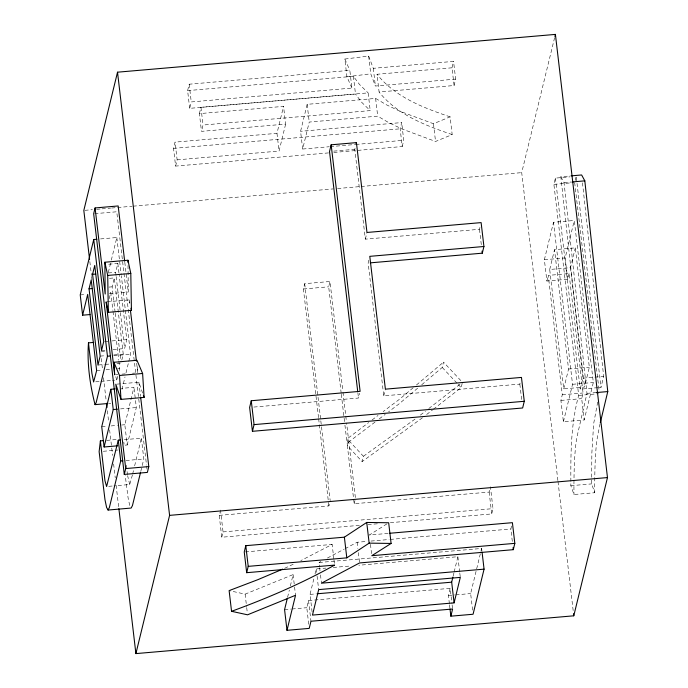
<?xml version="1.0" encoding="UTF-8"?>
<svg xmlns="http://www.w3.org/2000/svg" width="688" height="688" viewBox="0 0 688 688"><rect width="100%" height="100%" fill="white"/><g stroke="black" fill="none" stroke-linecap="round" stroke-linejoin="round"><path stroke-width="0.52" stroke-dasharray="3.44 2.58" d="M597.691 402.033L593.641 423.774L591.843 453.254L591.62 483.896L594.759 492.728L573.981 494.517L570.834 485.685L570.859 482.52M570.868 481.462C570.67 452.627 570.954 423.438 578.685 395.419L553.892 184.358L555.414 178.115L569.956 176.859M600.082 423.774L597.743 435.186A169.497 17.295 85.1 0 0 594.759 492.72M108.326 272.422L111.078 261.13M111.327 260.098L116.831 237.523L100.044 238.968M109.254 298.635L110.777 292.391L112.892 310.391M115.12 312.223L112.135 286.819L114.303 277.918L109.057 278.365M116.04 275.518L115.661 272.336L117.837 263.435L106.287 264.433M117.854 376.302L116.702 380.008L112.497 380.369M119.265 370.531L119.729 368.613L118.861 361.2M121.81 360.065L123.255 354.131L114.303 277.918M113.073 349.556L124.623 348.558L126.79 339.648L119.076 274.022M328.477 152.908L175.612 166.1L173.531 148.376L175.053 142.132L276.972 133.334L283.551 106.373L199.4 113.632L201.481 131.356L285.632 124.098L283.551 106.373M189.69 108.343L187.609 90.618L189.174 84.211L349.831 70.348L351.912 88.073L191.255 101.936L189.69 108.343L355.49 94.032L361.587 102.211L370.213 110.605L203.029 125.035L201.481 131.356M175.612 166.1L177.134 159.857L175.053 142.132M121.982 389.391L125.001 376.99M126.016 372.853L128.536 362.516M128.785 361.484L130.548 354.243L121.32 275.725M199.4 113.632L200.939 107.311L368.132 92.88L370.213 110.605M125.104 445.17L127.203 444.99L124.82 424.737L133.954 387.292L121.355 388.376M127.203 444.99L136.327 407.545L133.954 387.292M132.397 475.03L129.697 484.515L113.95 485.874M132.646 474.006L133.644 469.913M134.642 465.819L141.375 438.187L123.53 439.735M140.791 471.383L143.818 458.973L141.375 438.187M177.134 159.857L279.061 151.059L285.632 124.098M302.668 149.029L300.579 131.296L307.158 104.335L375.614 98.427L386.561 104.86L399.848 111.224L433.466 123.745L450.098 116.848L452.179 134.573L435.547 141.47L401.93 128.948L388.643 122.584L377.695 116.152L309.239 122.06L302.668 149.029L329.268 146.733M359.403 525.348L221.768 537.225L219.197 515.372L219.842 512.723M221.768 537.225L223.058 531.919L220.495 510.066M318.527 417.65L303.408 288.986L304.698 283.68L329.973 281.495L342.856 391.102M479.957 227.393L479.484 229.302L365.345 239.157L354.793 149.313L355.257 147.404M341.188 393.218L328.683 286.801L329.973 281.495M365.345 239.157L366.979 232.467M333.818 152.444L402.231 146.544L400.149 128.819L401.672 122.576L300.579 131.296M368.854 260.167L368.149 263.031L383.758 395.849L519.836 384.11L520.309 382.193M287.584 597.261L289.347 590.055M290.353 585.927L293.114 574.592L245.126 594.131L230.119 590.846M402.231 146.544L403.753 140.3L401.672 122.576M219.197 515.372L328.898 505.912L329.543 503.255M308.731 624.257L306.788 607.71L308.534 600.555L450.167 588.335L451.99 603.84M312.103 611.976L310.039 594.398L314.012 578.101M315.001 574.024L316.239 568.933L325.828 568.107M375.037 422.071L347.062 443.235L348.352 437.929L346.606 423.034M253.889 407.055L358.482 398.034L359.652 393.252M347.345 445.635L348.635 440.329L363.41 456.282L362.12 461.588L347.345 445.635L354.165 503.728L489.142 492.083L489.787 489.426M451.999 67.802L377.015 74.27L379.097 92.003L454.08 85.527L451.999 67.802L453.555 61.395L373.3 68.318L368.665 56.089L344.843 59.039L346.924 76.772L351.912 88.073M454.08 85.527L455.645 79.12L453.555 61.395M354.165 503.728L355.034 500.193M383.758 395.849L385.392 389.159M421.735 384.747L442.238 367.452L443.528 362.146L460.994 380.765M433.388 409.257L461.158 387.628L462.233 383.207M557.882 480.516L521.71 172.636L554.648 37.522M449.393 603.763L448.421 595.49L450.167 588.335M453.16 576.062L453.908 573.009M454.157 571.986L457.881 556.712L358.844 565.252M569.045 273.583L567.66 279.251L546.883 281.039L544.371 259.72L553.505 222.267L574.291 220.478L593.323 382.502L584.198 419.955L563.412 421.744L560.909 400.425L562.285 394.766L548.259 275.381L569.045 273.583L583.071 392.977L581.687 398.636L584.198 419.955M472.587 610.118L470.644 593.572L481.634 548.465L319.034 562.5L319.524 566.637M546.883 281.039L548.259 275.381M549.703 269.472L554.528 249.667L575.314 247.869L589.341 367.263L584.508 387.069L563.73 388.858L549.703 269.472L570.481 267.675L575.314 247.869M390.345 522.682L491.705 513.936L492.995 508.63L490.432 486.777M575.177 180.48L576.191 176.317M567.66 279.251L565.158 257.931L574.291 220.478M512.311 541.404L510.849 528.995L511.734 525.383M563.73 388.858L568.555 369.052L554.528 249.667M563.412 421.744L572.545 384.3L553.505 222.267M597.872 387.654L580.208 389.176L582.891 378.194L560.84 176.756L570.197 175.947M560.84 176.756L564.031 182.638L586.984 393.364L576.957 436.975A169.497 17.295 85.1 0 0 573.973 494.517M598.913 387.559L600.994 387.378L603.668 376.396L582.203 180.273M413.196 387.74L400.072 398.808L383.113 411.63M416.472 384.97L443.528 362.146M417.633 388.204L398.782 404.114L388.608 411.811M420.385 415.088L425.433 411.157M428.796 408.534L459.928 384.282M422.458 417.771L362.12 461.588M426.663 414.494L432.546 409.91M348.352 437.929L368.699 422.535M372.096 419.972L378.03 415.483M379.277 418.863L385.211 414.374M363.41 456.282L416.997 417.676M386.914 523.878L369.37 535.015L388.582 533.355M333.843 558.897L332.141 544.423L300.802 560.634M319.034 562.5L320.892 561.511M327.402 558.054L344.129 549.17M345.058 548.68L357.132 542.264L366.747 541.439M284.617 568.322L293.191 564.255M346.924 76.772L370.755 73.814L375.381 86.043L455.645 79.12M187.609 90.618L353.408 76.308L359.506 84.478L368.132 92.88M173.531 148.376L400.149 128.819M330.335 146.639L354.802 144.523M355.868 144.437L403.753 140.3M333.732 151.128L354.793 149.313M84.891 210.33L92.39 209.685M96.673 209.315L100.955 208.946M102.022 208.851L110.587 208.111M111.662 208.025L132.001 206.262M133.076 206.176L333.276 188.899M337.559 188.529L360.048 186.586M361.114 186.491L521.71 172.636M94.712 213.676L116.754 211.775L123.883 272.414M564.031 182.638L571.307 182.01M553.892 184.358L573.637 182.647M108.317 272.973L115.661 272.336M108.988 287.094L112.135 286.819M80.229 294.937L85.475 294.49M109.392 293.656L128.286 292.03L128.011 265.534M544.371 259.72L565.158 257.931M107.173 301.791L129.215 299.891L129.877 303.021M303.408 288.986L328.683 286.801M104.748 341.549L107.896 341.282M112.092 340.921L126.79 339.648M101.523 350.545L105.728 350.183M101.093 351.843L105.29 351.482M100.164 356.126L105.419 355.67M113.812 354.948L123.255 354.131M113.752 355.696L130.548 354.243M97.997 365.027L104.292 364.485M105.341 364.391L110.596 363.943M116.891 363.402L121.088 363.032M96.638 370.608L101.884 370.153M106.081 369.791L111.336 369.336M117.631 368.794L119.729 368.613M115.73 374.676L117.837 374.496M122.034 374.134L125.182 373.859M132.526 373.231L134.624 373.051M95.709 381.814L99.906 381.453M100.955 381.367L111.447 380.455M116.848 384.136L138.89 382.236L142.708 393.355M108.695 403.46L110.794 403.271M568.555 369.052L589.341 367.263M120.589 408.904L136.327 407.545M582.891 378.194L603.668 376.396M572.545 384.3L593.323 382.502M101.729 426.732L106.975 426.276M111.172 425.915L117.476 425.373M121.673 425.012L124.82 424.737M562.285 394.766L583.071 392.977M586.984 393.364L596.341 392.564M578.685 395.419L598.431 393.717M560.909 400.425L581.687 398.636M106.683 440.372L118.233 439.374M103.32 451.276L118.018 450.004M125.973 460.521L143.818 458.973M108.704 486.33L112.901 485.96M570.834 485.685L591.62 483.896M223.058 531.919L492.995 508.63M367.942 524.609L377.54 523.783M245.306 551.914L332.141 544.423M371.013 541.069L389.159 539.504M390.225 539.409L510.849 528.995M333.284 567.462L350.321 565.992M310.039 594.398L316.428 593.847M284.574 609.628L290.921 609.086M291.979 608.992L306.788 607.71M448.421 595.49L454.777 594.939M455.834 594.853L470.644 593.572M450.098 116.848C423.369 107.792 395.118 97.085 377.015 74.27M452.179 134.573C425.451 125.517 397.2 114.81 379.097 92.003M442.238 367.452L457.52 383.749M458.242 384.523L461.158 387.628M129.697 484.515L127.624 475.64M116.702 380.008L115.627 376.112M344.843 59.039L349.831 70.348M129.688 505.465L128.08 497.751L125.242 475.571M127.074 471.572L127.486 474.625M576.32 177.384L600.994 387.378M574.669 182.561L599.222 391.489M570.481 267.675L584.508 387.069M555.414 178.115L580.208 389.176M558.011 481.583L573.405 612.612M519.836 384.11L521.667 399.676M479.484 229.302L481.566 246.949M489.142 492.083L491.705 513.936M433.466 123.745L435.547 141.47M481.634 548.465L482.004 551.57M457.881 556.712L459.704 572.218M459.825 573.25L460.306 577.387M452.111 604.881L452.601 609.018M449.522 604.795L449.883 607.9M373.3 68.318L375.381 86.043M375.614 98.427L377.695 116.152M368.665 56.089L370.755 73.814M353.408 76.308L355.49 94.032M357.863 392.693L358.482 398.034M370.462 544.32L371.554 553.634M342.977 392.169L346.477 421.968M348.635 440.329L355.464 498.422M307.158 104.335L309.239 122.06M341.308 394.284L344.808 424.083M344.937 425.141L347.062 443.235M357.132 542.264L357.863 548.465M358.353 552.602L359.566 562.947M304.698 283.68L320.694 419.792M320.814 420.85L330.188 500.606M318.647 418.717L328.898 505.912M333.964 559.929L334.454 564.065M276.972 133.334L279.061 151.059M319.645 567.669L320.006 570.773M320.496 574.91L321.468 583.183M316.239 568.933L316.97 575.134M317.091 576.166L318.673 589.616M308.534 600.555L310.967 621.238M293.114 574.592L294.447 585.97M294.567 587.002L295.539 595.275M200.939 107.311L203.029 125.035M189.174 84.211L191.255 101.936M245.126 594.131L246.579 606.541M246.7 607.573L247.31 612.75M124.795 262.274L128.286 292.03M129.215 299.891L129.834 305.171M136.663 363.273L137.781 372.776L137.239 364.451M138.89 382.236L140.515 396.116M124.003 273.48L146.501 464.959M146.63 466.025L147 469.216M116.831 237.523L121.2 274.658M117.837 263.435L118.955 272.964M116.16 276.576L120.262 311.509M120.391 312.567L124.623 348.558M115.24 313.281L120.968 361.974M113.013 311.449L118.732 360.142M89.836 261.56L91.461 275.406M91.581 276.473L91.96 279.672M101.222 358.508L102.478 369.155M103.475 377.678L106.227 401.121M107.354 410.702L108.609 421.357M109.607 429.88L111.611 446.925M111.74 447.991L112.617 455.447M113.615 463.97L115.24 477.825M116.117 485.281L118.749 507.649M123.831 442.083L124.064 444.19M126.377 465.251L126.841 469.465"/><path stroke-width="1.03" d="M93.723 342.409L88.477 342.865C86.963 363.35 89.956 384.807 95.047 404.63L107.646 403.546M103.535 440.647L100.388 440.913L99.124 451.638L104.989 499.746L106.597 507.46L108.068 510.04L131.159 508.054L132.474 505.499L140.541 472.415M600.297 422.733L607.771 391.575L584.817 180.849L581.627 174.967L571.238 175.861M118.869 508.716L135.897 653.6L573.775 615.812L607.478 477.575L555.405 34.4L117.519 72.188L83.824 210.425L89.578 259.428M124.666 261.208L118.173 205.953L95.082 207.948L93.663 213.77L124.287 474.402L147.378 472.407L148.797 466.584L140.644 397.182M96.888 239.243L93.74 239.51L80.229 294.937L82.612 315.19L89.956 314.562M82.612 315.19L87.686 294.387L96.638 370.608L93.611 381.995L91.917 373.395L88.477 342.865M89.044 288.814L91.212 279.904L100.164 356.126L97.997 365.027L89.044 288.814L92.192 288.539M92.57 274.331L94.746 265.43L103.699 341.644L101.523 350.545L92.57 274.331L95.718 274.056M93.74 239.51L107.457 356.238L96.114 402.755L95.047 404.63M115.059 388.918L110.854 389.279L101.729 426.732L104.112 446.985L117.751 445.807M104.112 446.985L113.236 409.532L110.854 389.279M120.383 440.002L118.284 440.182L106.606 486.511L104.946 480.688L100.388 440.913M118.284 440.182L120.727 460.969L109.383 507.495L108.068 510.04M124.287 474.402L125.706 468.571L115.799 384.231L121.002 399.393L144.102 397.397L142.614 373.481L136.972 360.288L113.881 362.275L114.681 374.771L106.124 301.886L108.343 312.326L131.434 310.331L130.797 273.446L127.951 260.236L104.86 262.231L105.195 294.017L95.082 207.948M135.897 653.6L169.592 515.364L117.519 72.188M331.152 144.807L360.116 391.343L251.249 400.734L249.624 407.425L252.427 431.307L522.648 407.984L524.273 401.293L521.47 377.42L385.392 389.159L369.783 256.34L483.922 246.493L481.118 222.611L366.979 232.467L356.418 142.622L331.152 144.807L329.518 151.498L357.734 391.627M252.427 431.307L254.061 424.616L251.249 400.734M389.649 533.269L512.397 522.674L514.822 543.357L371.804 555.698L391.102 543.443L388.668 522.76L366.721 522.45L344.378 537.173L245.788 545.679L244.249 552.008L246.674 572.691L334.574 565.106C301.679 583.536 266.927 598.371 231.555 611.305L229.121 590.622L257.862 579.674L282.708 569.131M246.674 572.691L248.213 566.362L245.788 545.679M355.954 144.54L356.418 142.622M287.335 598.293L284.574 609.628L286.999 630.311L309.222 628.393L310.967 621.238L452.601 609.018L450.855 616.173L473.069 614.255L484.068 569.148L482.125 552.602M286.999 630.311L295.539 595.275L247.551 614.814L231.555 611.305M370.282 262.85L482.297 253.184L483.922 246.493M554.898 36.481L555.405 34.4M454.097 602.86L460.306 577.387L318.673 589.616L312.464 615.081L454.097 602.86L451.672 582.177L452.91 577.077M484.068 569.148L321.468 583.183L359.566 562.947L513.282 549.678L514.822 543.357M248.213 566.362L346.804 557.856L369.155 543.133L391.102 543.443M572.347 181.924L584.817 180.849M104.86 262.231L107.706 275.441L130.797 273.446M107.457 356.238L110.605 355.963M113.881 362.275L119.514 375.476L142.614 373.481M113.236 409.532L117.433 409.171M596.341 392.564L607.771 391.575M254.061 424.616L524.273 401.293M120.727 460.969L122.825 460.788M125.706 468.571L148.797 466.584M169.592 515.364L607.478 477.575M317.486 593.753L451.672 582.177M143.405 395.376L144.102 397.397M130.987 308.25L131.434 310.331M573.525 613.679L573.775 615.812M482.047 251.103L482.297 253.184M513.042 547.614L513.282 549.678M450.004 608.932L450.855 616.173M366.721 522.45L369.155 543.133M344.378 537.173L346.804 557.856M130.453 310.451L136.413 361.157M106.477 403.245L106.984 407.511M119.514 375.476L121.002 399.393M107.706 275.441L108.343 312.326M127.951 260.236L127.977 262.36"/></g></svg>
